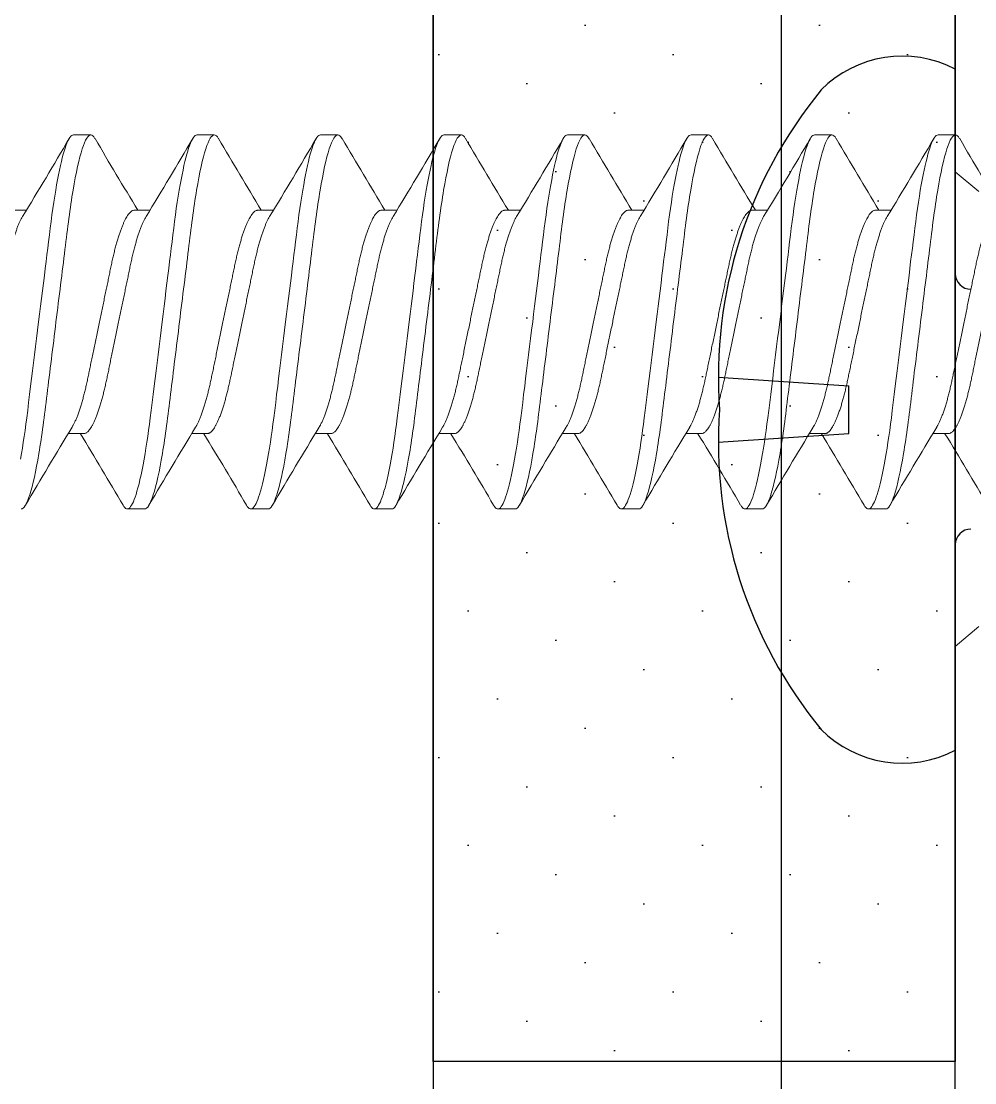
# Model space of a CAD drawing. Header units: inches. Extents: x 129892 to 140765, y 18172 to 24435.
# Drawn here: x 135155.26 to 135166.22, y 20800.64 to 20812.84 of the extents above; entities that cross this region are included whole.
import ezdxf

# ---------------------------------------------------------------- set-up
doc = ezdxf.new("R2010")
doc.units = ezdxf.units.IN
doc.header["$MEASUREMENT"] = 0

# ---------------------------------------------------------------- blocks, each defined once
blk = doc.blocks.new('A$C39E56D7B')
for p, q in [((2.722, 5.627), (2.722, 7.975)), ((2.722, 2.508), (2.722, 5.627)), ((-0.001, 4.435), (1.499, 4.334)), ((1.499, 3.789), (1.499, 4.334)), ((-0.001, 3.688), (1.499, 3.789)), ((2.722, 0.147), (2.722, 2.508))]:
    blk.add_line(p, q)
at = {"color": 0, "linetype": 'Continuous', "lineweight": 0}
for p, q in [((2.992, 6.568), (2.722, 6.794)), ((2.992, 1.568), (2.722, 1.341))]:
    blk.add_line(p, q, dxfattribs=at)
for centre, radius, start, end in [((2.113, 6.811), 1.314, 62.4049, 135.1777), ((5.188, 4.44), 5.188, 140.5463, 184.1889), ((2.903, 5.627), 0.181, 180, 270), ((5.188, 3.682), 5.188, 175.8111, 219.4537), ((2.903, 2.508), 0.181, 90, 180), ((2.113, 1.312), 1.314, 224.8223, 297.5951)]:
    blk.add_arc(centre, radius, start, end)
blk = doc.blocks.new('A$C12DD3AAC')
at = {"color": 7, "linetype": 'Continuous', "lineweight": 15}
for p, q in [((11.585, 6.218), (11.785, 6.218)), ((13.005, 6.218), (13.205, 6.218)), ((14.425, 6.218), (14.625, 6.218)), ((15.846, 6.218), (16.046, 6.218)), ((17.266, 6.218), (17.466, 6.218)), ((18.686, 6.218), (18.886, 6.218)), ((20.106, 6.218), (20.306, 6.218)), ((21.526, 6.218), (21.726, 6.218)), ((10.865, 5.352), (11.046, 5.352)), ((12.285, 5.352), (12.466, 5.352)), ((13.705, 5.352), (13.886, 5.352)), ((15.125, 5.352), (15.306, 5.352)), ((16.546, 5.352), (16.726, 5.352)), ((17.966, 5.352), (18.146, 5.352)), ((19.386, 5.352), (19.566, 5.352)), ((20.806, 5.352), (20.986, 5.352)), ((11.705, 2.783), (11.525, 2.783)), ((13.125, 2.783), (12.945, 2.783)), ((14.546, 2.783), (14.365, 2.783)), ((15.966, 2.783), (15.785, 2.783)), ((17.386, 2.783), (17.205, 2.783)), ((18.806, 2.783), (18.625, 2.783)), ((20.226, 2.783), (20.045, 2.783)), ((21.646, 2.783), (21.465, 2.783)), ((12.405, 1.917), (12.205, 1.917)), ((13.825, 1.917), (13.625, 1.917)), ((15.246, 1.917), (15.046, 1.917)), ((16.666, 1.917), (16.466, 1.917)), ((18.086, 1.917), (17.886, 1.917)), ((19.506, 1.917), (19.306, 1.917)), ((20.926, 1.917), (20.726, 1.917))]:
    blk.add_line(p, q, dxfattribs=at)
for points in [[(10.978, 2.489), (10.989, 2.554), (11, 2.618), (11.01, 2.684), (11.02, 2.752), (11.03, 2.821), (11.039, 2.892), (11.049, 2.965), (11.06, 3.051), (11.071, 3.141), (11.082, 3.234), (11.094, 3.33), (11.105, 3.417), (11.116, 3.507), (11.127, 3.598), (11.139, 3.69), (11.15, 3.783), (11.162, 3.877), (11.174, 3.972), (11.185, 4.067), (11.197, 4.158), (11.208, 4.248), (11.219, 4.337), (11.23, 4.426), (11.241, 4.514), (11.252, 4.601), (11.262, 4.681), (11.271, 4.761), (11.281, 4.838), (11.291, 4.914), (11.3, 4.989), (11.31, 5.069), (11.319, 5.147), (11.329, 5.223), (11.339, 5.298), (11.349, 5.372), (11.36, 5.444), (11.371, 5.513), (11.382, 5.581), (11.393, 5.643), (11.404, 5.702), (11.415, 5.759), (11.426, 5.813), (11.437, 5.864), (11.448, 5.912), (11.458, 5.955), (11.469, 5.994), (11.48, 6.03), (11.49, 6.063), (11.5, 6.093), (11.512, 6.123), (11.523, 6.148), (11.534, 6.17), (11.545, 6.187), (11.556, 6.201), (11.566, 6.21), (11.576, 6.216), (11.585, 6.218), (11.585, 6.218)], [(12.157, 1.96), (12.165, 1.947), (12.176, 1.934), (12.186, 1.924), (12.196, 1.919), (12.205, 1.917), (12.215, 1.918), (12.224, 1.924), (12.234, 1.932), (12.244, 1.944), (12.254, 1.96), (12.265, 1.979), (12.275, 2.001), (12.285, 2.026), (12.295, 2.054), (12.306, 2.085), (12.316, 2.12), (12.328, 2.162), (12.34, 2.208), (12.351, 2.257), (12.363, 2.31), (12.375, 2.367), (12.386, 2.426), (12.398, 2.489), (12.409, 2.554), (12.42, 2.618), (12.43, 2.684), (12.44, 2.752), (12.45, 2.821), (12.459, 2.892), (12.469, 2.965), (12.48, 3.051), (12.491, 3.141), (12.502, 3.234), (12.514, 3.33), (12.525, 3.417), (12.536, 3.507), (12.547, 3.598), (12.559, 3.69), (12.57, 3.783), (12.582, 3.877), (12.594, 3.972), (12.605, 4.067), (12.617, 4.158), (12.628, 4.248), (12.639, 4.337), (12.65, 4.426), (12.661, 4.514), (12.672, 4.601), (12.682, 4.681), (12.691, 4.761), (12.701, 4.838), (12.711, 4.914), (12.72, 4.989), (12.73, 5.069), (12.739, 5.147), (12.749, 5.223), (12.759, 5.298), (12.769, 5.372), (12.78, 5.444), (12.791, 5.513), (12.802, 5.581), (12.813, 5.643), (12.824, 5.702), (12.835, 5.759), (12.846, 5.813), (12.857, 5.864), (12.868, 5.912), (12.878, 5.955), (12.889, 5.994), (12.9, 6.03), (12.91, 6.063), (12.92, 6.093), (12.932, 6.123), (12.943, 6.148), (12.954, 6.17), (12.965, 6.187), (12.976, 6.201), (12.986, 6.21), (12.996, 6.216), (13.005, 6.218), (13.005, 6.218)], [(13.577, 1.96), (13.585, 1.947), (13.596, 1.934), (13.606, 1.924), (13.616, 1.919), (13.625, 1.917), (13.635, 1.918), (13.644, 1.924), (13.654, 1.932), (13.664, 1.944), (13.674, 1.96), (13.685, 1.979), (13.695, 2.001), (13.705, 2.026), (13.715, 2.054), (13.726, 2.085), (13.736, 2.12), (13.748, 2.162), (13.76, 2.208), (13.771, 2.257), (13.783, 2.31), (13.795, 2.367), (13.806, 2.426), (13.818, 2.489), (13.829, 2.554), (13.84, 2.618), (13.85, 2.684), (13.86, 2.752), (13.87, 2.821), (13.879, 2.892), (13.889, 2.965), (13.9, 3.051), (13.911, 3.141), (13.922, 3.234), (13.934, 3.33), (13.945, 3.417), (13.956, 3.507), (13.967, 3.598), (13.979, 3.69), (13.99, 3.783), (14.002, 3.877), (14.014, 3.972), (14.025, 4.067), (14.037, 4.158), (14.048, 4.248), (14.059, 4.337), (14.07, 4.426), (14.081, 4.514), (14.092, 4.601), (14.102, 4.681), (14.111, 4.761), (14.121, 4.838), (14.131, 4.914), (14.14, 4.989), (14.15, 5.069), (14.159, 5.147), (14.169, 5.223), (14.179, 5.298), (14.189, 5.372), (14.2, 5.444), (14.211, 5.513), (14.222, 5.581), (14.233, 5.643), (14.244, 5.702), (14.255, 5.759), (14.266, 5.813), (14.277, 5.864), (14.288, 5.912), (14.298, 5.955), (14.309, 5.994), (14.32, 6.03), (14.33, 6.063), (14.34, 6.093), (14.352, 6.123), (14.363, 6.148), (14.374, 6.17), (14.385, 6.187), (14.396, 6.201), (14.406, 6.21), (14.416, 6.216), (14.425, 6.218), (14.425, 6.218)], [(14.997, 1.96), (15.005, 1.947), (15.016, 1.934), (15.026, 1.924), (15.036, 1.919), (15.046, 1.917), (15.055, 1.918), (15.064, 1.924), (15.074, 1.932), (15.084, 1.944), (15.094, 1.96), (15.105, 1.979), (15.115, 2.001), (15.125, 2.026), (15.135, 2.054), (15.146, 2.085), (15.156, 2.12), (15.168, 2.162), (15.18, 2.208), (15.191, 2.257), (15.203, 2.31), (15.215, 2.367), (15.226, 2.426), (15.238, 2.489), (15.249, 2.554), (15.26, 2.618), (15.27, 2.684), (15.28, 2.752), (15.29, 2.821), (15.299, 2.892), (15.309, 2.965), (15.32, 3.051), (15.331, 3.141), (15.342, 3.234), (15.354, 3.33), (15.365, 3.417), (15.376, 3.507), (15.387, 3.598), (15.399, 3.69), (15.41, 3.783), (15.422, 3.877), (15.434, 3.972), (15.446, 4.067), (15.457, 4.158), (15.468, 4.248), (15.479, 4.337), (15.49, 4.426), (15.501, 4.514), (15.512, 4.601), (15.522, 4.681), (15.531, 4.761), (15.541, 4.838), (15.551, 4.914), (15.56, 4.989), (15.57, 5.069), (15.579, 5.147), (15.589, 5.223), (15.599, 5.298), (15.609, 5.372), (15.62, 5.444), (15.631, 5.513), (15.642, 5.581), (15.653, 5.643), (15.664, 5.702), (15.675, 5.759), (15.686, 5.813), (15.697, 5.864), (15.708, 5.912), (15.718, 5.955), (15.729, 5.994), (15.74, 6.03), (15.75, 6.063), (15.76, 6.093), (15.772, 6.123), (15.783, 6.148), (15.794, 6.17), (15.805, 6.187), (15.816, 6.201), (15.826, 6.21), (15.836, 6.216), (15.846, 6.218), (15.846, 6.218)], [(16.417, 1.96), (16.425, 1.947), (16.436, 1.934), (16.446, 1.924), (16.456, 1.919), (16.466, 1.917), (16.475, 1.918), (16.484, 1.924), (16.494, 1.932), (16.504, 1.944), (16.514, 1.96), (16.525, 1.979), (16.535, 2.001), (16.545, 2.026), (16.555, 2.054), (16.566, 2.085), (16.576, 2.12), (16.588, 2.162), (16.6, 2.208), (16.611, 2.257), (16.623, 2.31), (16.635, 2.367), (16.646, 2.426), (16.658, 2.489), (16.669, 2.554), (16.68, 2.618), (16.69, 2.684), (16.7, 2.752), (16.71, 2.821), (16.719, 2.892), (16.729, 2.965), (16.74, 3.051), (16.751, 3.141), (16.762, 3.234), (16.774, 3.33), (16.785, 3.417), (16.796, 3.507), (16.807, 3.598), (16.819, 3.69), (16.83, 3.783), (16.842, 3.877), (16.854, 3.972), (16.866, 4.067), (16.877, 4.158), (16.888, 4.248), (16.899, 4.337), (16.91, 4.426), (16.921, 4.514), (16.932, 4.601), (16.942, 4.681), (16.951, 4.761), (16.961, 4.838), (16.971, 4.914), (16.98, 4.989), (16.99, 5.069), (16.999, 5.147), (17.009, 5.223), (17.019, 5.298), (17.029, 5.372), (17.04, 5.444), (17.051, 5.513), (17.062, 5.581), (17.073, 5.643), (17.084, 5.702), (17.095, 5.759), (17.106, 5.813), (17.117, 5.864), (17.128, 5.912), (17.139, 5.955), (17.149, 5.994), (17.16, 6.03), (17.17, 6.063), (17.18, 6.093), (17.192, 6.123), (17.203, 6.148), (17.214, 6.17), (17.225, 6.187), (17.236, 6.201), (17.246, 6.21), (17.256, 6.216), (17.266, 6.218), (17.266, 6.218)], [(17.837, 1.96), (17.845, 1.947), (17.856, 1.934), (17.866, 1.924), (17.876, 1.919), (17.886, 1.917), (17.895, 1.918), (17.904, 1.924), (17.914, 1.932), (17.924, 1.944), (17.934, 1.96), (17.945, 1.979), (17.955, 2.001), (17.965, 2.026), (17.975, 2.054), (17.986, 2.085), (17.996, 2.12), (18.008, 2.162), (18.02, 2.208), (18.031, 2.257), (18.043, 2.31), (18.055, 2.367), (18.066, 2.426), (18.078, 2.489), (18.089, 2.554), (18.1, 2.618), (18.11, 2.684), (18.12, 2.752), (18.13, 2.821), (18.139, 2.892), (18.149, 2.965), (18.16, 3.051), (18.171, 3.141), (18.182, 3.234), (18.194, 3.33), (18.205, 3.417), (18.216, 3.507), (18.227, 3.598), (18.239, 3.69), (18.25, 3.783), (18.262, 3.877), (18.274, 3.972), (18.286, 4.067), (18.297, 4.158), (18.308, 4.248), (18.319, 4.337), (18.33, 4.426), (18.341, 4.514), (18.352, 4.601), (18.362, 4.681), (18.371, 4.761), (18.381, 4.838), (18.391, 4.914), (18.4, 4.989), (18.41, 5.069), (18.419, 5.147), (18.429, 5.223), (18.439, 5.298), (18.449, 5.372), (18.46, 5.444), (18.471, 5.513), (18.482, 5.581), (18.493, 5.643), (18.504, 5.702), (18.515, 5.759), (18.526, 5.813), (18.537, 5.864), (18.548, 5.912), (18.559, 5.955), (18.569, 5.994), (18.58, 6.03), (18.59, 6.063), (18.6, 6.093), (18.612, 6.123), (18.623, 6.148), (18.634, 6.17), (18.645, 6.187), (18.656, 6.201), (18.666, 6.21), (18.676, 6.216), (18.686, 6.218), (18.686, 6.218)], [(19.257, 1.96), (19.265, 1.947), (19.276, 1.934), (19.286, 1.924), (19.296, 1.919), (19.306, 1.917), (19.315, 1.918), (19.324, 1.924), (19.334, 1.932), (19.344, 1.944), (19.354, 1.96), (19.365, 1.979), (19.375, 2.001), (19.385, 2.026), (19.395, 2.054), (19.406, 2.085), (19.416, 2.12), (19.428, 2.162), (19.44, 2.208), (19.451, 2.257), (19.463, 2.31), (19.475, 2.367), (19.486, 2.426), (19.498, 2.489), (19.509, 2.554), (19.52, 2.618), (19.53, 2.684), (19.54, 2.752), (19.55, 2.821), (19.559, 2.892), (19.569, 2.965), (19.58, 3.051), (19.591, 3.141), (19.602, 3.234), (19.614, 3.33), (19.625, 3.417), (19.636, 3.507), (19.647, 3.598), (19.659, 3.69), (19.67, 3.783), (19.682, 3.877), (19.694, 3.972), (19.706, 4.067), (19.717, 4.158), (19.728, 4.248), (19.739, 4.337), (19.75, 4.426), (19.761, 4.514), (19.772, 4.601), (19.782, 4.681), (19.791, 4.761), (19.801, 4.838), (19.811, 4.914), (19.82, 4.989), (19.83, 5.069), (19.839, 5.147), (19.849, 5.223), (19.859, 5.298), (19.869, 5.372), (19.88, 5.444), (19.891, 5.513), (19.902, 5.581), (19.913, 5.643), (19.924, 5.702), (19.935, 5.759), (19.946, 5.813), (19.957, 5.864), (19.968, 5.912), (19.979, 5.955), (19.989, 5.994), (20, 6.03), (20.01, 6.063), (20.02, 6.093), (20.032, 6.123), (20.043, 6.148), (20.054, 6.17), (20.065, 6.187), (20.076, 6.201), (20.086, 6.21), (20.096, 6.216), (20.106, 6.218), (20.106, 6.218)], [(20.677, 1.96), (20.685, 1.947), (20.696, 1.934), (20.706, 1.924), (20.716, 1.919), (20.726, 1.917), (20.735, 1.918), (20.744, 1.924), (20.754, 1.932), (20.764, 1.944), (20.774, 1.96), (20.785, 1.979), (20.795, 2.001), (20.805, 2.026), (20.815, 2.054), (20.826, 2.085), (20.836, 2.12), (20.848, 2.162), (20.86, 2.208), (20.871, 2.257), (20.883, 2.31), (20.895, 2.367), (20.906, 2.426), (20.918, 2.489), (20.929, 2.554), (20.94, 2.618), (20.95, 2.684), (20.96, 2.752), (20.97, 2.821), (20.979, 2.892), (20.989, 2.965), (21, 3.051), (21.011, 3.141), (21.022, 3.234), (21.034, 3.33), (21.045, 3.417), (21.056, 3.507), (21.067, 3.598), (21.079, 3.69), (21.09, 3.783), (21.102, 3.877), (21.114, 3.972), (21.126, 4.067), (21.137, 4.158), (21.148, 4.248), (21.159, 4.337), (21.17, 4.426), (21.181, 4.514), (21.192, 4.601), (21.202, 4.681), (21.211, 4.761), (21.221, 4.838), (21.231, 4.914), (21.24, 4.989), (21.25, 5.069), (21.259, 5.147), (21.269, 5.223), (21.279, 5.298), (21.289, 5.372), (21.3, 5.444), (21.311, 5.513), (21.322, 5.581), (21.333, 5.643), (21.344, 5.702), (21.355, 5.759), (21.366, 5.813), (21.377, 5.864), (21.388, 5.912), (21.399, 5.955), (21.409, 5.994), (21.42, 6.03), (21.43, 6.063), (21.44, 6.093), (21.452, 6.123), (21.463, 6.148), (21.474, 6.17), (21.485, 6.187), (21.496, 6.201), (21.506, 6.21), (21.516, 6.216), (21.526, 6.218), (21.526, 6.218)]]:
    blk.add_lwpolyline(points, dxfattribs=at)
for centre, radius, start, end in [((-43.333, 38.372), 63.619, 328.65536, 329.59576), ((72.161, 41.617), 69.967, 210.43448, 211.21919), ((-41.913, 38.372), 63.619, 328.65536, 329.59576), ((73.581, 41.617), 69.967, 210.43448, 211.21919), ((-40.493, 38.372), 63.619, 328.65536, 329.59576), ((75.001, 41.617), 69.967, 210.43448, 211.21919), ((-39.073, 38.372), 63.619, 328.65536, 329.59576), ((76.421, 41.617), 69.967, 210.43448, 211.21919), ((-37.653, 38.372), 63.619, 328.65536, 329.59576), ((77.841, 41.617), 69.967, 210.43448, 211.21919), ((-36.233, 38.372), 63.619, 328.65536, 329.59576), ((79.261, 41.617), 69.967, 210.43448, 211.21919), ((-34.813, 38.372), 63.619, 328.65536, 329.59576), ((80.681, 41.617), 69.967, 210.43448, 211.21919), ((-33.393, 38.372), 63.619, 328.65536, 329.59576), ((82.101, 41.617), 69.967, 210.43448, 211.21919), ((66.968, -30.873), 64.858, 148.66434, 149.58679), ((68.388, -30.873), 64.858, 148.66434, 149.58679), ((69.808, -30.873), 64.858, 148.66434, 149.58679), ((71.228, -30.873), 64.858, 148.66434, 149.58679), ((72.648, -30.873), 64.858, 148.66434, 149.58679), ((74.068, -30.873), 64.858, 148.66434, 149.58679), ((75.488, -30.873), 64.858, 148.66434, 149.58679), ((76.908, -30.873), 64.858, 148.66434, 149.58679), ((-47.467, -33.063), 69.149, 30.4299, 31.22378), ((-46.047, -33.063), 69.149, 30.4299, 31.22378), ((-44.627, -33.063), 69.149, 30.4299, 31.22378), ((-43.207, -33.063), 69.149, 30.4299, 31.22378), ((-41.787, -33.063), 69.149, 30.4299, 31.22378), ((-40.367, -33.063), 69.149, 30.4299, 31.22378), ((-38.947, -33.063), 69.149, 30.4299, 31.22378), ((-37.527, -33.063), 69.149, 30.4299, 31.22378)]:
    blk.add_arc(centre, radius, start, end, dxfattribs=at)
for points, knots in [([(10.985, 1.917), (11.014, 1.917), (11.048, 1.969), (11.119, 2.187), (11.155, 2.353), (11.206, 2.654), (11.222, 2.763), (11.253, 2.991), (11.267, 3.109), (11.314, 3.492), (11.35, 3.779), (11.421, 4.355), (11.457, 4.643), (11.504, 5.026), (11.518, 5.144), (11.549, 5.371), (11.565, 5.48), (11.616, 5.782), (11.652, 5.947), (11.723, 6.165), (11.757, 6.218), (11.785, 6.218)], [0, 0, 0, 0, 0.125, 0.125, 0.25, 0.25, 0.3125, 0.3125, 0.375, 0.375, 0.5, 0.5, 0.625, 0.625, 0.6875, 0.6875, 0.75, 0.75, 0.875, 0.875, 1, 1, 1, 1]), ([(12.405, 1.917), (12.434, 1.917), (12.468, 1.969), (12.539, 2.187), (12.575, 2.353), (12.626, 2.654), (12.642, 2.763), (12.673, 2.991), (12.687, 3.109), (12.734, 3.492), (12.77, 3.779), (12.841, 4.355), (12.877, 4.643), (12.924, 5.026), (12.938, 5.144), (12.969, 5.371), (12.985, 5.48), (13.036, 5.782), (13.072, 5.947), (13.143, 6.165), (13.177, 6.218), (13.205, 6.218)], [0, 0, 0, 0, 0.125, 0.125, 0.25, 0.25, 0.3125, 0.3125, 0.375, 0.375, 0.5, 0.5, 0.625, 0.625, 0.6875, 0.6875, 0.75, 0.75, 0.875, 0.875, 1, 1, 1, 1]), ([(13.825, 1.917), (13.854, 1.917), (13.888, 1.969), (13.959, 2.187), (13.995, 2.353), (14.046, 2.654), (14.062, 2.763), (14.093, 2.991), (14.107, 3.109), (14.154, 3.492), (14.19, 3.779), (14.261, 4.355), (14.297, 4.643), (14.344, 5.026), (14.358, 5.144), (14.389, 5.371), (14.405, 5.48), (14.456, 5.782), (14.492, 5.947), (14.563, 6.165), (14.597, 6.218), (14.625, 6.218)], [0, 0, 0, 0, 0.125, 0.125, 0.25, 0.25, 0.3125, 0.3125, 0.375, 0.375, 0.5, 0.5, 0.625, 0.625, 0.6875, 0.6875, 0.75, 0.75, 0.875, 0.875, 1, 1, 1, 1]), ([(15.246, 1.917), (15.274, 1.917), (15.308, 1.969), (15.379, 2.187), (15.415, 2.353), (15.466, 2.654), (15.482, 2.763), (15.513, 2.991), (15.527, 3.109), (15.574, 3.492), (15.61, 3.779), (15.681, 4.355), (15.717, 4.643), (15.764, 5.026), (15.778, 5.144), (15.809, 5.371), (15.825, 5.48), (15.876, 5.782), (15.912, 5.947), (15.983, 6.165), (16.017, 6.218), (16.046, 6.218)], [0, 0, 0, 0, 0.125, 0.125, 0.25, 0.25, 0.3125, 0.3125, 0.375, 0.375, 0.5, 0.5, 0.625, 0.625, 0.6875, 0.6875, 0.75, 0.75, 0.875, 0.875, 1, 1, 1, 1]), ([(16.666, 1.917), (16.694, 1.917), (16.728, 1.969), (16.799, 2.187), (16.835, 2.353), (16.886, 2.654), (16.902, 2.763), (16.933, 2.991), (16.947, 3.109), (16.994, 3.492), (17.03, 3.779), (17.101, 4.355), (17.137, 4.643), (17.184, 5.026), (17.198, 5.144), (17.229, 5.371), (17.245, 5.48), (17.296, 5.782), (17.332, 5.947), (17.403, 6.165), (17.437, 6.218), (17.466, 6.218)], [0, 0, 0, 0, 0.125, 0.125, 0.25, 0.25, 0.3125, 0.3125, 0.375, 0.375, 0.5, 0.5, 0.625, 0.625, 0.6875, 0.6875, 0.75, 0.75, 0.875, 0.875, 1, 1, 1, 1]), ([(18.086, 1.917), (18.114, 1.917), (18.148, 1.969), (18.219, 2.187), (18.255, 2.353), (18.306, 2.654), (18.322, 2.763), (18.353, 2.991), (18.367, 3.109), (18.414, 3.492), (18.45, 3.779), (18.521, 4.355), (18.557, 4.643), (18.604, 5.026), (18.618, 5.144), (18.649, 5.371), (18.665, 5.48), (18.716, 5.782), (18.752, 5.947), (18.823, 6.165), (18.857, 6.218), (18.886, 6.218)], [0, 0, 0, 0, 0.125, 0.125, 0.25, 0.25, 0.3125, 0.3125, 0.375, 0.375, 0.5, 0.5, 0.625, 0.625, 0.6875, 0.6875, 0.75, 0.75, 0.875, 0.875, 1, 1, 1, 1]), ([(19.506, 1.917), (19.534, 1.917), (19.568, 1.969), (19.639, 2.187), (19.675, 2.353), (19.726, 2.654), (19.742, 2.763), (19.773, 2.991), (19.787, 3.109), (19.834, 3.492), (19.87, 3.779), (19.941, 4.355), (19.977, 4.643), (20.024, 5.026), (20.038, 5.144), (20.069, 5.371), (20.085, 5.48), (20.136, 5.782), (20.172, 5.947), (20.243, 6.165), (20.277, 6.218), (20.306, 6.218)], [0, 0, 0, 0, 0.125, 0.125, 0.25, 0.25, 0.3125, 0.3125, 0.375, 0.375, 0.5, 0.5, 0.625, 0.625, 0.6875, 0.6875, 0.75, 0.75, 0.875, 0.875, 1, 1, 1, 1]), ([(20.926, 1.917), (20.954, 1.917), (20.988, 1.969), (21.059, 2.187), (21.095, 2.353), (21.146, 2.654), (21.162, 2.763), (21.193, 2.991), (21.207, 3.109), (21.254, 3.492), (21.29, 3.779), (21.361, 4.355), (21.397, 4.643), (21.444, 5.026), (21.458, 5.144), (21.489, 5.371), (21.505, 5.48), (21.556, 5.782), (21.592, 5.947), (21.663, 6.165), (21.697, 6.218), (21.726, 6.218)], [0, 0, 0, 0, 0.125, 0.125, 0.25, 0.25, 0.3125, 0.3125, 0.375, 0.375, 0.5, 0.5, 0.625, 0.625, 0.6875, 0.6875, 0.75, 0.75, 0.875, 0.875, 1, 1, 1, 1]), ([(10.285, 2.783), (10.29, 2.783), (10.298, 2.784), (10.311, 2.79), (10.324, 2.799), (10.338, 2.812), (10.352, 2.829), (10.366, 2.85), (10.381, 2.875), (10.396, 2.904), (10.412, 2.937), (10.427, 2.975), (10.443, 3.017), (10.459, 3.063), (10.474, 3.111), (10.489, 3.162), (10.503, 3.214), (10.517, 3.268), (10.53, 3.323), (10.543, 3.38), (10.555, 3.439), (10.568, 3.499), (10.581, 3.562), (10.594, 3.628), (10.609, 3.697), (10.623, 3.769), (10.639, 3.842), (10.654, 3.916), (10.67, 3.992), (10.685, 4.066), (10.7, 4.139), (10.715, 4.211), (10.73, 4.282), (10.745, 4.353), (10.759, 4.422), (10.773, 4.489), (10.787, 4.554), (10.8, 4.618), (10.813, 4.681), (10.826, 4.743), (10.839, 4.803), (10.853, 4.861), (10.867, 4.918), (10.882, 4.971), (10.896, 5.021), (10.911, 5.068), (10.926, 5.111), (10.941, 5.152), (10.956, 5.189), (10.971, 5.222), (10.986, 5.252), (10.996, 5.27), (11.001, 5.278), (11.001, 5.278)], [0, 0, 0, 0, 0.018809, 0.037876, 0.057178, 0.076688, 0.096379, 0.116219, 0.136178, 0.156223, 0.177278, 0.198351, 0.219402, 0.240393, 0.261284, 0.282037, 0.301688, 0.321151, 0.340399, 0.359407, 0.378167, 0.39704, 0.416165, 0.435519, 0.45601, 0.47669, 0.497523, 0.518473, 0.539501, 0.560569, 0.58068, 0.600757, 0.620765, 0.640672, 0.660445, 0.680053, 0.699467, 0.718661, 0.738503, 0.758141, 0.77801, 0.798146, 0.81852, 0.839101, 0.858909, 0.878842, 0.89887, 0.918958, 0.939072, 0.959178, 0.979242, 0.999229, 1, 1, 1, 1]), ([(11.57, 2.857), (11.574, 2.863), (11.582, 2.877), (11.596, 2.904), (11.612, 2.937), (11.627, 2.975), (11.643, 3.017), (11.659, 3.063), (11.674, 3.111), (11.689, 3.162), (11.703, 3.214), (11.717, 3.268), (11.73, 3.323), (11.743, 3.38), (11.755, 3.439), (11.768, 3.499), (11.781, 3.562), (11.794, 3.628), (11.809, 3.697), (11.823, 3.769), (11.839, 3.842), (11.854, 3.916), (11.87, 3.992), (11.885, 4.066), (11.9, 4.139), (11.915, 4.211), (11.93, 4.282), (11.945, 4.353), (11.959, 4.422), (11.973, 4.489), (11.987, 4.554), (12, 4.618), (12.013, 4.681), (12.026, 4.743), (12.039, 4.803), (12.053, 4.861), (12.067, 4.918), (12.082, 4.971), (12.096, 5.021), (12.111, 5.068), (12.126, 5.111), (12.141, 5.152), (12.156, 5.189), (12.171, 5.222), (12.186, 5.252), (12.201, 5.278), (12.216, 5.301), (12.23, 5.32), (12.245, 5.334), (12.259, 5.344), (12.273, 5.35), (12.281, 5.351), (12.285, 5.352)], [0, 0, 0, 0, 0.015022, 0.035067, 0.056123, 0.077196, 0.098247, 0.119238, 0.140129, 0.160884, 0.180534, 0.199997, 0.219246, 0.238254, 0.257015, 0.275888, 0.295014, 0.314368, 0.334859, 0.35554, 0.376373, 0.397323, 0.418352, 0.43942, 0.459532, 0.479609, 0.499618, 0.519525, 0.539298, 0.558906, 0.578321, 0.597515, 0.617358, 0.636996, 0.656865, 0.677001, 0.697376, 0.717957, 0.737765, 0.757699, 0.777727, 0.797816, 0.81793, 0.838037, 0.858101, 0.878088, 0.898909, 0.919573, 0.940046, 0.960295, 0.980289, 1, 1, 1, 1]), ([(11.705, 2.783), (11.71, 2.783), (11.718, 2.784), (11.731, 2.79), (11.744, 2.799), (11.758, 2.812), (11.772, 2.829), (11.786, 2.85), (11.801, 2.875), (11.816, 2.904), (11.832, 2.937), (11.847, 2.975), (11.863, 3.017), (11.879, 3.063), (11.894, 3.111), (11.909, 3.162), (11.923, 3.214), (11.937, 3.268), (11.95, 3.323), (11.963, 3.38), (11.975, 3.439), (11.988, 3.499), (12.001, 3.562), (12.014, 3.628), (12.029, 3.697), (12.043, 3.769), (12.059, 3.842), (12.074, 3.916), (12.09, 3.992), (12.105, 4.066), (12.12, 4.139), (12.135, 4.211), (12.15, 4.282), (12.165, 4.353), (12.179, 4.422), (12.193, 4.489), (12.207, 4.554), (12.22, 4.618), (12.233, 4.681), (12.246, 4.743), (12.259, 4.803), (12.273, 4.861), (12.287, 4.918), (12.302, 4.971), (12.316, 5.021), (12.331, 5.068), (12.346, 5.111), (12.361, 5.152), (12.376, 5.189), (12.391, 5.222), (12.406, 5.252), (12.416, 5.27), (12.421, 5.278), (12.421, 5.278)], [0, 0, 0, 0, 0.018809, 0.037876, 0.057178, 0.076688, 0.096379, 0.116219, 0.136178, 0.156223, 0.177278, 0.198351, 0.219402, 0.240393, 0.261284, 0.282037, 0.301688, 0.321151, 0.340399, 0.359407, 0.378167, 0.39704, 0.416165, 0.435519, 0.45601, 0.47669, 0.497523, 0.518473, 0.539501, 0.560569, 0.58068, 0.600757, 0.620765, 0.640672, 0.660445, 0.680053, 0.699467, 0.718661, 0.738503, 0.758141, 0.77801, 0.798146, 0.81852, 0.839101, 0.858909, 0.878842, 0.89887, 0.918958, 0.939072, 0.959178, 0.979242, 0.999229, 1, 1, 1, 1]), ([(12.99, 2.857), (12.994, 2.863), (13.002, 2.877), (13.016, 2.904), (13.032, 2.937), (13.047, 2.975), (13.063, 3.017), (13.079, 3.063), (13.094, 3.111), (13.109, 3.162), (13.123, 3.214), (13.137, 3.268), (13.15, 3.323), (13.163, 3.38), (13.175, 3.439), (13.188, 3.499), (13.201, 3.562), (13.214, 3.628), (13.229, 3.697), (13.243, 3.769), (13.259, 3.842), (13.274, 3.916), (13.29, 3.992), (13.305, 4.066), (13.32, 4.139), (13.335, 4.211), (13.35, 4.282), (13.365, 4.353), (13.379, 4.422), (13.393, 4.489), (13.407, 4.554), (13.42, 4.618), (13.433, 4.681), (13.446, 4.743), (13.459, 4.803), (13.473, 4.861), (13.487, 4.918), (13.502, 4.971), (13.516, 5.021), (13.531, 5.068), (13.546, 5.111), (13.561, 5.152), (13.576, 5.189), (13.591, 5.222), (13.606, 5.252), (13.621, 5.278), (13.636, 5.301), (13.65, 5.32), (13.665, 5.334), (13.679, 5.344), (13.693, 5.35), (13.701, 5.351), (13.705, 5.352)], [0, 0, 0, 0, 0.015022, 0.035067, 0.056123, 0.077196, 0.098247, 0.119238, 0.140129, 0.160884, 0.180534, 0.199997, 0.219246, 0.238254, 0.257015, 0.275888, 0.295014, 0.314368, 0.334859, 0.35554, 0.376373, 0.397323, 0.418352, 0.43942, 0.459532, 0.479609, 0.499618, 0.519525, 0.539298, 0.558906, 0.578321, 0.597515, 0.617358, 0.636996, 0.656865, 0.677001, 0.697376, 0.717957, 0.737765, 0.757699, 0.777727, 0.797816, 0.81793, 0.838037, 0.858101, 0.878088, 0.898909, 0.919573, 0.940046, 0.960295, 0.980289, 1, 1, 1, 1]), ([(13.125, 2.783), (13.13, 2.783), (13.138, 2.784), (13.151, 2.79), (13.164, 2.799), (13.178, 2.812), (13.192, 2.829), (13.206, 2.85), (13.221, 2.875), (13.236, 2.904), (13.252, 2.937), (13.267, 2.975), (13.283, 3.017), (13.299, 3.063), (13.314, 3.111), (13.329, 3.162), (13.343, 3.214), (13.357, 3.268), (13.37, 3.323), (13.383, 3.38), (13.395, 3.439), (13.408, 3.499), (13.421, 3.562), (13.434, 3.628), (13.449, 3.697), (13.463, 3.769), (13.479, 3.842), (13.494, 3.916), (13.51, 3.992), (13.525, 4.066), (13.54, 4.139), (13.555, 4.211), (13.57, 4.282), (13.585, 4.353), (13.599, 4.422), (13.613, 4.489), (13.627, 4.554), (13.64, 4.618), (13.653, 4.681), (13.666, 4.743), (13.679, 4.803), (13.693, 4.861), (13.707, 4.918), (13.722, 4.971), (13.736, 5.021), (13.751, 5.068), (13.766, 5.111), (13.781, 5.152), (13.796, 5.189), (13.811, 5.222), (13.826, 5.252), (13.836, 5.27), (13.841, 5.278), (13.841, 5.278)], [0, 0, 0, 0, 0.018809, 0.037876, 0.057178, 0.076688, 0.096379, 0.116219, 0.136178, 0.156223, 0.177278, 0.198351, 0.219402, 0.240393, 0.261284, 0.282037, 0.301688, 0.321151, 0.340399, 0.359407, 0.378167, 0.39704, 0.416165, 0.435519, 0.45601, 0.47669, 0.497523, 0.518473, 0.539501, 0.560569, 0.58068, 0.600757, 0.620765, 0.640672, 0.660445, 0.680053, 0.699467, 0.718661, 0.738503, 0.758141, 0.77801, 0.798146, 0.81852, 0.839101, 0.858909, 0.878842, 0.89887, 0.918958, 0.939072, 0.959178, 0.979242, 0.999229, 1, 1, 1, 1]), ([(14.41, 2.857), (14.414, 2.863), (14.422, 2.877), (14.436, 2.904), (14.452, 2.937), (14.467, 2.975), (14.483, 3.017), (14.499, 3.063), (14.514, 3.111), (14.529, 3.162), (14.543, 3.214), (14.557, 3.268), (14.57, 3.323), (14.583, 3.38), (14.595, 3.439), (14.608, 3.499), (14.621, 3.562), (14.634, 3.628), (14.649, 3.697), (14.663, 3.769), (14.679, 3.842), (14.694, 3.916), (14.71, 3.992), (14.725, 4.066), (14.74, 4.139), (14.755, 4.211), (14.77, 4.282), (14.785, 4.353), (14.799, 4.422), (14.813, 4.489), (14.827, 4.554), (14.84, 4.618), (14.853, 4.681), (14.866, 4.743), (14.879, 4.803), (14.893, 4.861), (14.907, 4.918), (14.922, 4.971), (14.936, 5.021), (14.951, 5.068), (14.966, 5.111), (14.981, 5.152), (14.996, 5.189), (15.011, 5.222), (15.026, 5.252), (15.041, 5.278), (15.056, 5.301), (15.07, 5.32), (15.085, 5.334), (15.099, 5.344), (15.113, 5.35), (15.121, 5.351), (15.125, 5.352)], [0, 0, 0, 0, 0.015022, 0.035067, 0.056123, 0.077196, 0.098247, 0.119238, 0.140129, 0.160884, 0.180534, 0.199997, 0.219246, 0.238254, 0.257015, 0.275888, 0.295014, 0.314368, 0.334859, 0.35554, 0.376373, 0.397323, 0.418352, 0.43942, 0.459532, 0.479609, 0.499618, 0.519525, 0.539298, 0.558906, 0.578321, 0.597515, 0.617358, 0.636996, 0.656865, 0.677001, 0.697376, 0.717957, 0.737765, 0.757699, 0.777727, 0.797816, 0.81793, 0.838037, 0.858101, 0.878088, 0.898909, 0.919573, 0.940046, 0.960295, 0.980289, 1, 1, 1, 1]), ([(14.546, 2.783), (14.55, 2.783), (14.558, 2.784), (14.571, 2.79), (14.584, 2.799), (14.598, 2.812), (14.612, 2.829), (14.626, 2.85), (14.641, 2.875), (14.656, 2.904), (14.672, 2.937), (14.687, 2.975), (14.703, 3.017), (14.719, 3.063), (14.734, 3.111), (14.749, 3.162), (14.763, 3.214), (14.777, 3.268), (14.79, 3.323), (14.803, 3.38), (14.815, 3.439), (14.828, 3.499), (14.841, 3.562), (14.854, 3.628), (14.869, 3.697), (14.883, 3.769), (14.899, 3.842), (14.914, 3.916), (14.93, 3.992), (14.945, 4.066), (14.96, 4.139), (14.975, 4.211), (14.99, 4.282), (15.005, 4.353), (15.019, 4.422), (15.033, 4.489), (15.047, 4.554), (15.06, 4.618), (15.073, 4.681), (15.086, 4.743), (15.099, 4.803), (15.113, 4.861), (15.127, 4.918), (15.142, 4.971), (15.156, 5.021), (15.171, 5.068), (15.186, 5.111), (15.201, 5.152), (15.216, 5.189), (15.231, 5.222), (15.246, 5.252), (15.256, 5.27), (15.261, 5.278), (15.261, 5.278)], [0, 0, 0, 0, 0.018809, 0.037876, 0.057178, 0.076688, 0.096379, 0.116219, 0.136178, 0.156223, 0.177278, 0.198351, 0.219402, 0.240393, 0.261284, 0.282037, 0.301688, 0.321151, 0.340399, 0.359407, 0.378167, 0.39704, 0.416165, 0.435519, 0.45601, 0.47669, 0.497523, 0.518473, 0.539501, 0.560569, 0.58068, 0.600757, 0.620765, 0.640672, 0.660445, 0.680053, 0.699467, 0.718661, 0.738503, 0.758141, 0.77801, 0.798146, 0.81852, 0.839101, 0.858909, 0.878842, 0.89887, 0.918958, 0.939072, 0.959178, 0.979242, 0.999229, 1, 1, 1, 1]), ([(15.83, 2.857), (15.834, 2.863), (15.842, 2.877), (15.856, 2.904), (15.872, 2.937), (15.887, 2.975), (15.903, 3.017), (15.919, 3.063), (15.934, 3.111), (15.949, 3.162), (15.963, 3.214), (15.977, 3.268), (15.99, 3.323), (16.003, 3.38), (16.015, 3.439), (16.028, 3.499), (16.041, 3.562), (16.054, 3.628), (16.069, 3.697), (16.083, 3.769), (16.099, 3.842), (16.114, 3.916), (16.13, 3.992), (16.145, 4.066), (16.16, 4.139), (16.175, 4.211), (16.19, 4.282), (16.205, 4.353), (16.219, 4.422), (16.233, 4.489), (16.247, 4.554), (16.26, 4.618), (16.273, 4.681), (16.286, 4.743), (16.299, 4.803), (16.313, 4.861), (16.327, 4.918), (16.342, 4.971), (16.356, 5.021), (16.371, 5.068), (16.386, 5.111), (16.401, 5.152), (16.416, 5.189), (16.431, 5.222), (16.446, 5.252), (16.461, 5.278), (16.476, 5.301), (16.49, 5.32), (16.505, 5.334), (16.519, 5.344), (16.533, 5.35), (16.541, 5.351), (16.546, 5.352)], [0, 0, 0, 0, 0.015022, 0.035067, 0.056123, 0.077196, 0.098247, 0.119238, 0.140129, 0.160884, 0.180534, 0.199997, 0.219246, 0.238254, 0.257015, 0.275888, 0.295014, 0.314368, 0.334859, 0.35554, 0.376373, 0.397323, 0.418352, 0.43942, 0.459532, 0.479609, 0.499618, 0.519525, 0.539298, 0.558906, 0.578321, 0.597515, 0.617358, 0.636996, 0.656865, 0.677001, 0.697376, 0.717957, 0.737765, 0.757699, 0.777727, 0.797816, 0.81793, 0.838037, 0.858101, 0.878088, 0.898909, 0.919573, 0.940046, 0.960295, 0.980289, 1, 1, 1, 1]), ([(15.966, 2.783), (15.97, 2.783), (15.978, 2.784), (15.991, 2.79), (16.004, 2.799), (16.018, 2.812), (16.032, 2.829), (16.046, 2.85), (16.061, 2.875), (16.076, 2.904), (16.092, 2.937), (16.107, 2.975), (16.123, 3.017), (16.139, 3.063), (16.154, 3.111), (16.169, 3.162), (16.183, 3.214), (16.197, 3.268), (16.21, 3.323), (16.223, 3.38), (16.235, 3.439), (16.248, 3.499), (16.261, 3.562), (16.274, 3.628), (16.289, 3.697), (16.303, 3.769), (16.319, 3.842), (16.334, 3.916), (16.35, 3.992), (16.365, 4.066), (16.38, 4.139), (16.395, 4.211), (16.41, 4.282), (16.425, 4.353), (16.439, 4.422), (16.453, 4.489), (16.467, 4.554), (16.48, 4.618), (16.493, 4.681), (16.506, 4.743), (16.519, 4.803), (16.533, 4.861), (16.547, 4.918), (16.562, 4.971), (16.576, 5.021), (16.591, 5.068), (16.606, 5.111), (16.621, 5.152), (16.636, 5.189), (16.651, 5.222), (16.666, 5.252), (16.676, 5.27), (16.681, 5.278), (16.681, 5.278)], [0, 0, 0, 0, 0.018809, 0.037876, 0.057178, 0.076688, 0.096379, 0.116219, 0.136178, 0.156223, 0.177278, 0.198351, 0.219402, 0.240393, 0.261284, 0.282037, 0.301688, 0.321151, 0.340399, 0.359407, 0.378167, 0.39704, 0.416165, 0.435519, 0.45601, 0.47669, 0.497523, 0.518473, 0.539501, 0.560569, 0.58068, 0.600757, 0.620765, 0.640672, 0.660445, 0.680053, 0.699467, 0.718661, 0.738503, 0.758141, 0.77801, 0.798146, 0.81852, 0.839101, 0.858909, 0.878842, 0.89887, 0.918958, 0.939072, 0.959178, 0.979242, 0.999229, 1, 1, 1, 1]), ([(17.25, 2.857), (17.254, 2.863), (17.262, 2.877), (17.276, 2.904), (17.292, 2.937), (17.307, 2.975), (17.323, 3.017), (17.339, 3.063), (17.354, 3.111), (17.369, 3.162), (17.383, 3.214), (17.397, 3.268), (17.41, 3.323), (17.423, 3.38), (17.435, 3.439), (17.448, 3.499), (17.461, 3.562), (17.474, 3.628), (17.489, 3.697), (17.503, 3.769), (17.519, 3.842), (17.534, 3.916), (17.55, 3.992), (17.565, 4.066), (17.58, 4.139), (17.595, 4.211), (17.61, 4.282), (17.625, 4.353), (17.639, 4.422), (17.653, 4.489), (17.667, 4.554), (17.68, 4.618), (17.693, 4.681), (17.706, 4.743), (17.719, 4.803), (17.733, 4.861), (17.747, 4.918), (17.762, 4.971), (17.776, 5.021), (17.791, 5.068), (17.806, 5.111), (17.821, 5.152), (17.836, 5.189), (17.851, 5.222), (17.866, 5.252), (17.881, 5.278), (17.896, 5.301), (17.91, 5.32), (17.925, 5.334), (17.939, 5.344), (17.953, 5.35), (17.961, 5.351), (17.966, 5.352)], [0, 0, 0, 0, 0.015022, 0.035067, 0.056123, 0.077196, 0.098247, 0.119238, 0.140129, 0.160884, 0.180534, 0.199997, 0.219246, 0.238254, 0.257015, 0.275888, 0.295014, 0.314368, 0.334859, 0.35554, 0.376373, 0.397323, 0.418352, 0.43942, 0.459532, 0.479609, 0.499618, 0.519525, 0.539298, 0.558906, 0.578321, 0.597515, 0.617358, 0.636996, 0.656865, 0.677001, 0.697376, 0.717957, 0.737765, 0.757699, 0.777727, 0.797816, 0.81793, 0.838037, 0.858101, 0.878088, 0.898909, 0.919573, 0.940046, 0.960295, 0.980289, 1, 1, 1, 1]), ([(17.386, 2.783), (17.39, 2.783), (17.398, 2.784), (17.411, 2.79), (17.424, 2.799), (17.438, 2.812), (17.452, 2.829), (17.466, 2.85), (17.481, 2.875), (17.496, 2.904), (17.512, 2.937), (17.527, 2.975), (17.543, 3.017), (17.559, 3.063), (17.574, 3.111), (17.589, 3.162), (17.603, 3.214), (17.617, 3.268), (17.63, 3.323), (17.643, 3.38), (17.655, 3.439), (17.668, 3.499), (17.681, 3.562), (17.694, 3.628), (17.709, 3.697), (17.723, 3.769), (17.739, 3.842), (17.754, 3.916), (17.77, 3.992), (17.785, 4.066), (17.8, 4.139), (17.815, 4.211), (17.83, 4.282), (17.845, 4.353), (17.859, 4.422), (17.873, 4.489), (17.887, 4.554), (17.9, 4.618), (17.913, 4.681), (17.926, 4.743), (17.939, 4.803), (17.953, 4.861), (17.967, 4.918), (17.982, 4.971), (17.996, 5.021), (18.011, 5.068), (18.026, 5.111), (18.041, 5.152), (18.056, 5.189), (18.071, 5.222), (18.086, 5.252), (18.096, 5.27), (18.101, 5.278), (18.101, 5.278)], [0, 0, 0, 0, 0.018809, 0.037876, 0.057178, 0.076688, 0.096379, 0.116219, 0.136178, 0.156223, 0.177278, 0.198351, 0.219402, 0.240393, 0.261284, 0.282037, 0.301688, 0.321151, 0.340399, 0.359407, 0.378167, 0.39704, 0.416165, 0.435519, 0.45601, 0.47669, 0.497523, 0.518473, 0.539501, 0.560569, 0.58068, 0.600757, 0.620765, 0.640672, 0.660445, 0.680053, 0.699467, 0.718661, 0.738503, 0.758141, 0.77801, 0.798146, 0.81852, 0.839101, 0.858909, 0.878842, 0.89887, 0.918958, 0.939072, 0.959178, 0.979242, 0.999229, 1, 1, 1, 1]), ([(18.67, 2.857), (18.674, 2.863), (18.682, 2.877), (18.696, 2.904), (18.712, 2.937), (18.727, 2.975), (18.743, 3.017), (18.759, 3.063), (18.774, 3.111), (18.789, 3.162), (18.803, 3.214), (18.817, 3.268), (18.83, 3.323), (18.843, 3.38), (18.855, 3.439), (18.868, 3.499), (18.881, 3.562), (18.894, 3.628), (18.909, 3.697), (18.923, 3.769), (18.939, 3.842), (18.954, 3.916), (18.97, 3.992), (18.985, 4.066), (19, 4.139), (19.015, 4.211), (19.03, 4.282), (19.045, 4.353), (19.059, 4.422), (19.073, 4.489), (19.087, 4.554), (19.1, 4.618), (19.113, 4.681), (19.126, 4.743), (19.139, 4.803), (19.153, 4.861), (19.167, 4.918), (19.182, 4.971), (19.196, 5.021), (19.211, 5.068), (19.226, 5.111), (19.241, 5.152), (19.256, 5.189), (19.271, 5.222), (19.286, 5.252), (19.301, 5.278), (19.316, 5.301), (19.33, 5.32), (19.345, 5.334), (19.359, 5.344), (19.373, 5.35), (19.381, 5.351), (19.386, 5.352)], [0, 0, 0, 0, 0.015022, 0.035067, 0.056123, 0.077196, 0.098247, 0.119238, 0.140129, 0.160884, 0.180534, 0.199997, 0.219246, 0.238254, 0.257015, 0.275888, 0.295014, 0.314368, 0.334859, 0.35554, 0.376373, 0.397323, 0.418352, 0.43942, 0.459532, 0.479609, 0.499618, 0.519525, 0.539298, 0.558906, 0.578321, 0.597515, 0.617358, 0.636996, 0.656865, 0.677001, 0.697376, 0.717957, 0.737765, 0.757699, 0.777727, 0.797816, 0.81793, 0.838037, 0.858101, 0.878088, 0.898909, 0.919573, 0.940046, 0.960295, 0.980289, 1, 1, 1, 1]), ([(18.806, 2.783), (18.81, 2.783), (18.818, 2.784), (18.831, 2.79), (18.844, 2.799), (18.858, 2.812), (18.872, 2.829), (18.886, 2.85), (18.901, 2.875), (18.916, 2.904), (18.932, 2.937), (18.947, 2.975), (18.963, 3.017), (18.979, 3.063), (18.994, 3.111), (19.009, 3.162), (19.023, 3.214), (19.037, 3.268), (19.05, 3.323), (19.063, 3.38), (19.075, 3.439), (19.088, 3.499), (19.101, 3.562), (19.114, 3.628), (19.129, 3.697), (19.143, 3.769), (19.159, 3.842), (19.174, 3.916), (19.19, 3.992), (19.205, 4.066), (19.22, 4.139), (19.235, 4.211), (19.25, 4.282), (19.265, 4.353), (19.279, 4.422), (19.293, 4.489), (19.307, 4.554), (19.32, 4.618), (19.333, 4.681), (19.346, 4.743), (19.359, 4.803), (19.373, 4.861), (19.387, 4.918), (19.402, 4.971), (19.416, 5.021), (19.431, 5.068), (19.446, 5.111), (19.461, 5.152), (19.476, 5.189), (19.491, 5.222), (19.506, 5.252), (19.516, 5.27), (19.521, 5.278), (19.521, 5.278)], [0, 0, 0, 0, 0.018809, 0.037876, 0.057178, 0.076688, 0.096379, 0.116219, 0.136178, 0.156223, 0.177278, 0.198351, 0.219402, 0.240393, 0.261284, 0.282037, 0.301688, 0.321151, 0.340399, 0.359407, 0.378167, 0.39704, 0.416165, 0.435519, 0.45601, 0.47669, 0.497523, 0.518473, 0.539501, 0.560569, 0.58068, 0.600757, 0.620765, 0.640672, 0.660445, 0.680053, 0.699467, 0.718661, 0.738503, 0.758141, 0.77801, 0.798146, 0.81852, 0.839101, 0.858909, 0.878842, 0.89887, 0.918958, 0.939072, 0.959178, 0.979242, 0.999229, 1, 1, 1, 1]), ([(20.09, 2.857), (20.094, 2.863), (20.102, 2.877), (20.116, 2.904), (20.132, 2.937), (20.147, 2.975), (20.163, 3.017), (20.179, 3.063), (20.194, 3.111), (20.209, 3.162), (20.223, 3.214), (20.237, 3.268), (20.25, 3.323), (20.263, 3.38), (20.275, 3.439), (20.288, 3.499), (20.301, 3.562), (20.314, 3.628), (20.329, 3.697), (20.343, 3.769), (20.359, 3.842), (20.374, 3.916), (20.39, 3.992), (20.405, 4.066), (20.42, 4.139), (20.435, 4.211), (20.45, 4.282), (20.465, 4.353), (20.479, 4.422), (20.493, 4.489), (20.507, 4.554), (20.52, 4.618), (20.533, 4.681), (20.546, 4.743), (20.559, 4.803), (20.573, 4.861), (20.587, 4.918), (20.602, 4.971), (20.616, 5.021), (20.631, 5.068), (20.646, 5.111), (20.661, 5.152), (20.676, 5.189), (20.691, 5.222), (20.706, 5.252), (20.721, 5.278), (20.736, 5.301), (20.75, 5.32), (20.765, 5.334), (20.779, 5.344), (20.793, 5.35), (20.801, 5.351), (20.806, 5.352)], [0, 0, 0, 0, 0.015022, 0.035067, 0.056123, 0.077196, 0.098247, 0.119238, 0.140129, 0.160884, 0.180534, 0.199997, 0.219246, 0.238254, 0.257015, 0.275888, 0.295014, 0.314368, 0.334859, 0.35554, 0.376373, 0.397323, 0.418352, 0.43942, 0.459532, 0.479609, 0.499618, 0.519525, 0.539298, 0.558906, 0.578321, 0.597515, 0.617358, 0.636996, 0.656865, 0.677001, 0.697376, 0.717957, 0.737765, 0.757699, 0.777727, 0.797816, 0.81793, 0.838037, 0.858101, 0.878088, 0.898909, 0.919573, 0.940046, 0.960295, 0.980289, 1, 1, 1, 1]), ([(20.226, 2.783), (20.23, 2.783), (20.238, 2.784), (20.251, 2.79), (20.264, 2.799), (20.278, 2.812), (20.292, 2.829), (20.306, 2.85), (20.321, 2.875), (20.336, 2.904), (20.352, 2.937), (20.367, 2.975), (20.383, 3.017), (20.399, 3.063), (20.414, 3.111), (20.429, 3.162), (20.443, 3.214), (20.457, 3.268), (20.47, 3.323), (20.483, 3.38), (20.495, 3.439), (20.508, 3.499), (20.521, 3.562), (20.534, 3.628), (20.549, 3.697), (20.563, 3.769), (20.579, 3.842), (20.594, 3.916), (20.61, 3.992), (20.625, 4.066), (20.64, 4.139), (20.655, 4.211), (20.67, 4.282), (20.685, 4.353), (20.699, 4.422), (20.713, 4.489), (20.727, 4.554), (20.74, 4.618), (20.753, 4.681), (20.766, 4.743), (20.779, 4.803), (20.793, 4.861), (20.807, 4.918), (20.822, 4.971), (20.836, 5.021), (20.851, 5.068), (20.866, 5.111), (20.881, 5.152), (20.896, 5.189), (20.911, 5.222), (20.926, 5.252), (20.936, 5.27), (20.941, 5.278), (20.941, 5.278)], [0, 0, 0, 0, 0.018809, 0.037876, 0.057178, 0.076688, 0.096379, 0.116219, 0.136178, 0.156223, 0.177278, 0.198351, 0.219402, 0.240393, 0.261284, 0.282037, 0.301688, 0.321151, 0.340399, 0.359407, 0.378167, 0.39704, 0.416165, 0.435519, 0.45601, 0.47669, 0.497523, 0.518473, 0.539501, 0.560569, 0.58068, 0.600757, 0.620765, 0.640672, 0.660445, 0.680053, 0.699467, 0.718661, 0.738503, 0.758141, 0.77801, 0.798146, 0.81852, 0.839101, 0.858909, 0.878842, 0.89887, 0.918958, 0.939072, 0.959178, 0.979242, 0.999229, 1, 1, 1, 1]), ([(21.51, 2.857), (21.514, 2.863), (21.522, 2.877), (21.536, 2.904), (21.552, 2.937), (21.567, 2.975), (21.583, 3.017), (21.599, 3.063), (21.614, 3.111), (21.629, 3.162), (21.643, 3.214), (21.657, 3.268), (21.67, 3.323), (21.683, 3.38), (21.695, 3.439), (21.708, 3.499), (21.721, 3.562), (21.734, 3.628), (21.749, 3.697), (21.763, 3.769), (21.779, 3.842), (21.794, 3.916), (21.81, 3.992), (21.825, 4.066), (21.84, 4.139), (21.855, 4.211), (21.87, 4.282), (21.885, 4.353), (21.899, 4.422), (21.913, 4.489), (21.927, 4.554), (21.94, 4.618), (21.953, 4.681), (21.966, 4.743), (21.979, 4.803), (21.993, 4.861), (22.007, 4.918), (22.022, 4.971), (22.036, 5.021), (22.051, 5.068), (22.066, 5.111), (22.081, 5.152), (22.096, 5.189), (22.111, 5.222), (22.126, 5.252), (22.141, 5.278), (22.156, 5.301), (22.17, 5.32), (22.185, 5.334), (22.199, 5.344), (22.213, 5.35), (22.221, 5.351), (22.226, 5.352)], [0, 0, 0, 0, 0.015022, 0.035067, 0.056123, 0.077196, 0.098247, 0.119238, 0.140129, 0.160884, 0.180534, 0.199997, 0.219246, 0.238254, 0.257015, 0.275888, 0.295014, 0.314368, 0.334859, 0.35554, 0.376373, 0.397323, 0.418352, 0.43942, 0.459532, 0.479609, 0.499618, 0.519525, 0.539298, 0.558906, 0.578321, 0.597515, 0.617358, 0.636996, 0.656865, 0.677001, 0.697376, 0.717957, 0.737765, 0.757699, 0.777727, 0.797816, 0.81793, 0.838037, 0.858101, 0.878088, 0.898909, 0.919573, 0.940046, 0.960295, 0.980289, 1, 1, 1, 1]), ([(21.646, 2.783), (21.65, 2.783), (21.658, 2.784), (21.671, 2.79), (21.684, 2.799), (21.698, 2.812), (21.712, 2.829), (21.726, 2.85), (21.741, 2.875), (21.756, 2.904), (21.772, 2.937), (21.787, 2.975), (21.803, 3.017), (21.819, 3.063), (21.834, 3.111), (21.849, 3.162), (21.863, 3.214), (21.877, 3.268), (21.89, 3.323), (21.903, 3.38), (21.915, 3.439), (21.928, 3.499), (21.941, 3.562), (21.954, 3.628), (21.969, 3.697), (21.983, 3.769), (21.999, 3.842), (22.014, 3.916), (22.03, 3.992), (22.045, 4.066), (22.06, 4.139), (22.075, 4.211), (22.09, 4.282), (22.105, 4.353), (22.119, 4.422), (22.133, 4.489), (22.147, 4.554), (22.16, 4.618), (22.173, 4.681), (22.186, 4.743), (22.199, 4.803), (22.213, 4.861), (22.227, 4.918), (22.242, 4.971), (22.256, 5.021), (22.271, 5.068), (22.286, 5.111), (22.301, 5.152), (22.316, 5.189), (22.331, 5.222), (22.346, 5.252), (22.356, 5.27), (22.361, 5.278), (22.361, 5.278)], [0, 0, 0, 0, 0.018809, 0.037876, 0.057178, 0.076688, 0.096379, 0.116219, 0.136178, 0.156223, 0.177278, 0.198351, 0.219402, 0.240393, 0.261284, 0.282037, 0.301688, 0.321151, 0.340399, 0.359407, 0.378167, 0.39704, 0.416165, 0.435519, 0.45601, 0.47669, 0.497523, 0.518473, 0.539501, 0.560569, 0.58068, 0.600757, 0.620765, 0.640672, 0.660445, 0.680053, 0.699467, 0.718661, 0.738503, 0.758141, 0.77801, 0.798146, 0.81852, 0.839101, 0.858909, 0.878842, 0.89887, 0.918958, 0.939072, 0.959178, 0.979242, 0.999229, 1, 1, 1, 1])]:
    blk.add_open_spline(points, degree=3, knots=knots, dxfattribs=at)
for points in [[(11.785, 6.218), (11.801, 6.218), (11.817, 6.204), (11.834, 6.174)], [(13.205, 6.218), (13.221, 6.218), (13.237, 6.204), (13.254, 6.174)], [(14.625, 6.218), (14.641, 6.218), (14.657, 6.204), (14.674, 6.174)], [(16.046, 6.218), (16.061, 6.218), (16.077, 6.204), (16.094, 6.174)], [(17.466, 6.218), (17.481, 6.218), (17.497, 6.204), (17.514, 6.174)], [(18.886, 6.218), (18.901, 6.218), (18.917, 6.204), (18.934, 6.174)], [(20.306, 6.218), (20.321, 6.218), (20.337, 6.204), (20.354, 6.174)], [(21.726, 6.218), (21.741, 6.218), (21.757, 6.204), (21.774, 6.174)]]:
    blk.add_open_spline(points, degree=3, dxfattribs=at)

msp = doc.modelspace()

# ---------------------------------------------------------------- hatches: boundary and pattern name
h = msp.add_hatch()
h.set_pattern_fill('DOTS', color=256, scale=0.6, angle=45, style=0)
h.set_pattern_definition([(45, (-44225.7218, 203766.5432), (-0.3367596045, 1.0102788136), [0, -0.9525])])
h.paths.add_polyline_path([(135159.995, 20817.883), (135165.995, 20817.883), (135165.995, 20800.883), (135159.995, 20800.883)])

# ---------------------------------------------------------------- linework, layer by layer
for points in [[(133663.995, 20824.381), (135163.995, 20824.381), (135163.995, 19635.681), (133663.995, 19635.681)], [(135159.995, 20464.381), (135146.995, 20464.381), (135146.995, 20824.381), (135159.995, 20824.381)], [(135165.995, 20824.381), (135178.995, 20824.381), (135178.995, 18454.381), (135165.995, 18454.381)], [(135159.995, 20817.883), (135165.995, 20817.883), (135165.995, 20800.883), (135159.995, 20800.883)]]:
    msp.add_lwpolyline(points, close=True)

# ---------------------------------------------------------------- block references
for name, p in [('A$C12DD3AAC', (135144.272, 20805.316)), ('A$C39E56D7B', (135163.273, 20804.313))]:
    msp.add_blockref(name, p)

doc.saveas('drawing.dxf')
